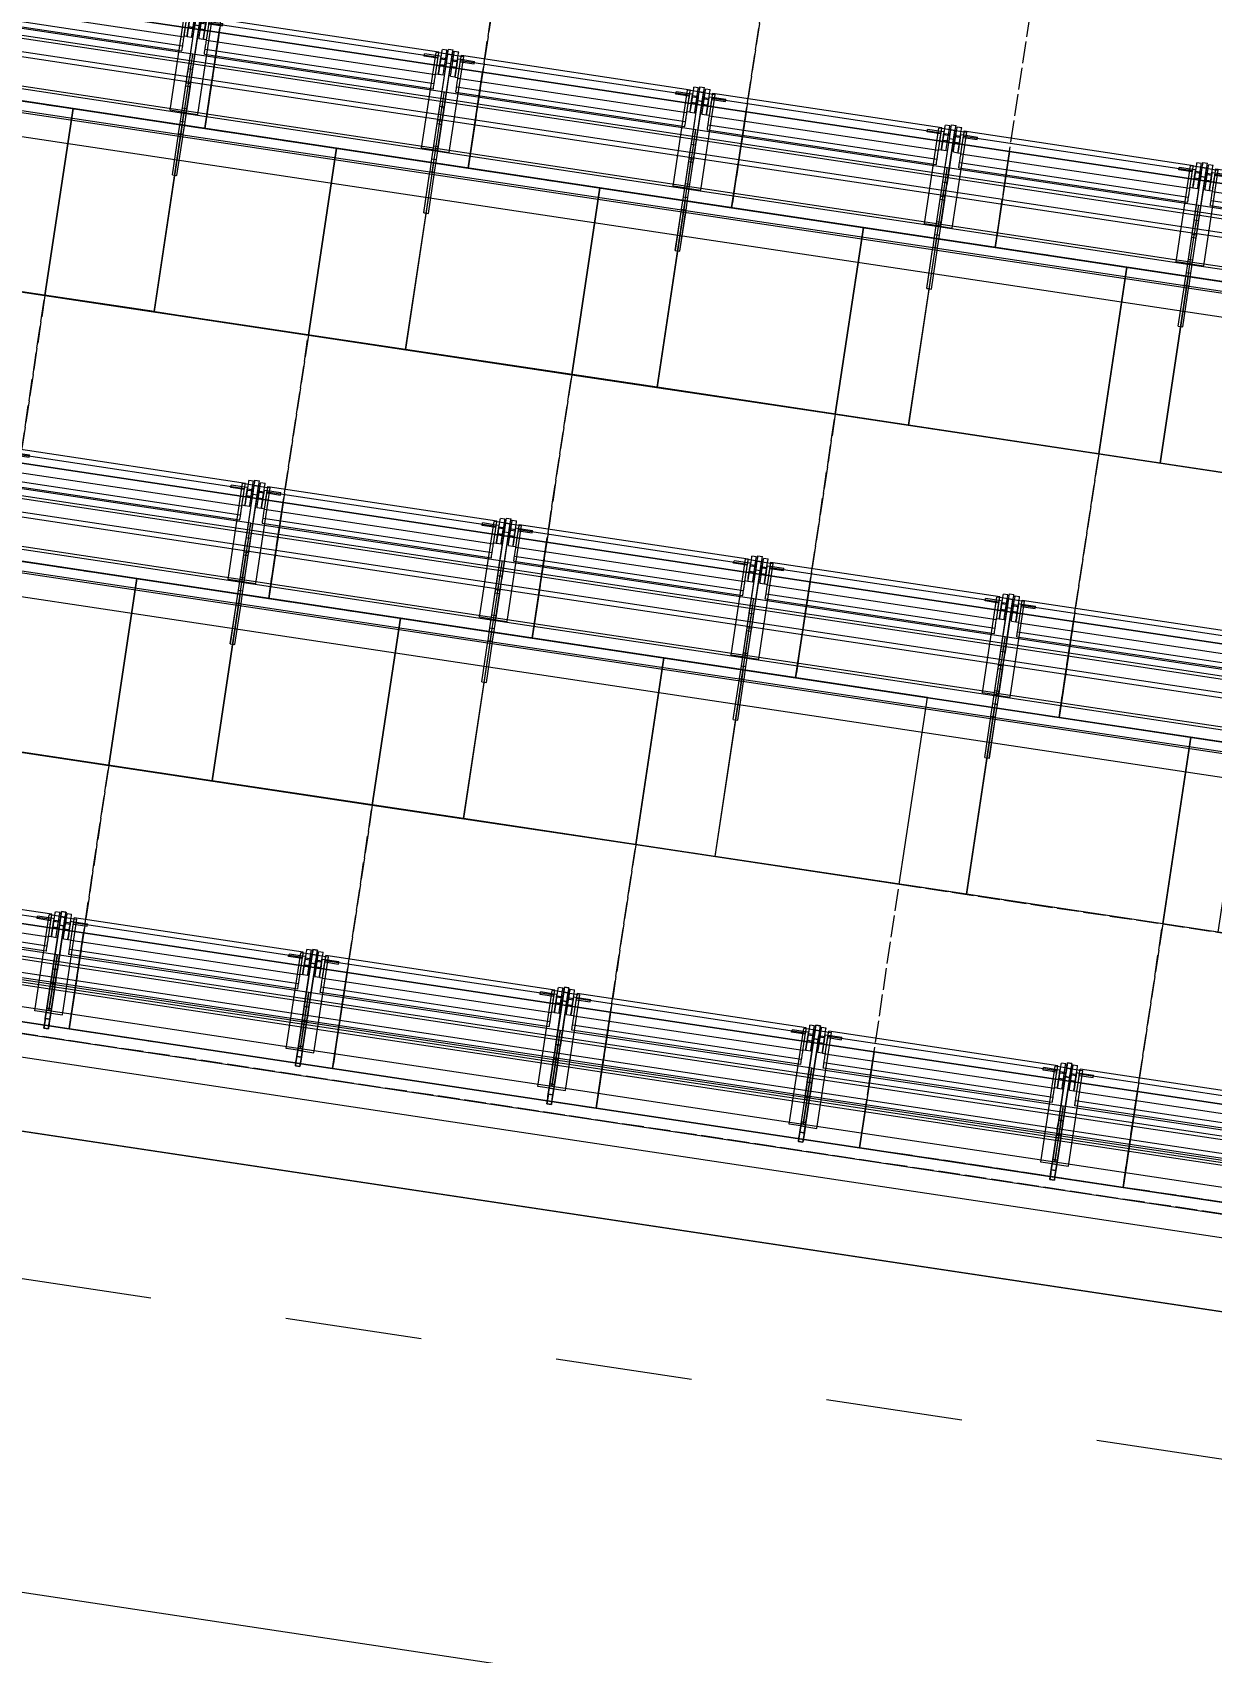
# Model space of a CAD drawing. Header units: millimetres. Extents: x -50172 to 74273, y -80883 to 11206.
# Drawn here: x -29037 to -26603, y -69801 to -66456 of the extents above; entities that cross this region are included whole.
import ezdxf
from ezdxf.enums import TextEntityAlignment as Align

# ---------------------------------------------------------------- set-up
doc = ezdxf.new("R2010")
doc.units = ezdxf.units.MM
doc.header["$MEASUREMENT"] = 0
for name, pattern in [('Dashed', [564.444447, 282.222223, -282.222223]), ('Double Dashed', [1093.611073, 529.166651, -211.666656, 141.111112, -211.666656]), ('Hidden Line', [55, 45, -10])]:
    doc.linetypes.add(name, pattern=pattern)
for name, color, linetype in [('A-20-M_Floor_Slab', 7, 'Continuous'), ('A-25-M_Wall_Ext', 7, 'Continuous'), ('New_A-05-M_Gross_Int_Plant', 7, 'Continuous'), ('New_A-15-MG_Structural_Grid_Phase_2', 7, 'Continuous'), ('New_A-20-M_Floor_Slab', 7, 'Continuous'), ('New_A-35-M_FFE_Fixed', 7, 'Continuous'), ('New_A-95-D_1_100', 7, 'Continuous')]:
    doc.layers.add(name, color=color, linetype=linetype)
for name, color, linetype, lineweight in [('A-20-M_Floor_Slab_Pen_No__89', 8, 'Continuous', 20), ('A-25-M_Wall_Ext_Pen_No__1', 7, 'Continuous', 13), ('New_A-20-M_Floor_Slab_Pen_No__89', 8, 'Continuous', 20), ('New_A-35-M_FFE_Fixed_Pen_No__1', 7, 'Continuous', 13), ('New_A-35-M_FFE_Fixed_Pen_No__101', 252, 'Continuous', 15), ('New_A-95-D_1_100_Pen_No__1', 7, 'Continuous', 13), ('New_A-95-P_Drawing_Pen_No__1', 7, 'Continuous', 13), ('New_ArchiCAD Zone Stamps_Pen_No__6', 7, 'Continuous', 35)]:
    doc.layers.add(name, color=color, linetype=linetype, lineweight=lineweight)
for name, color, linetype, lineweight, true_color in [('A-25-M_Wall_Ext_Pen_No__107', 7, 'Continuous', 15, 0xa6a6a6), ('New_A-05-M_Gross_Int_Plant_Pen_No__74', 7, 'Continuous', 20, 0x606060), ('New_A-15-MG_Structural_Grid_Phase_2_Pen_No__222', 7, 'Continuous', 13, 0x65af33)]:
    doc.layers.add(name, color=color, linetype=linetype, lineweight=lineweight, true_color=true_color)
doc.styles.add('GENERATED_STYLE_1', font='')
doc.styles.add('GENERATED_STYLE_3', font='')
doc.styles.add('GENERATED_STYLE_4', font='')
doc.styles.get('GENERATED_STYLE_1').set_extended_font_data('Arial', bold=True)
doc.styles.get('GENERATED_STYLE_3').set_extended_font_data('Arial')
doc.styles.get('GENERATED_STYLE_4').set_extended_font_data('Swis721 BT')
doc.dimstyles.new('GENERATED_STYLE__1', dxfattribs={"dimtxt": 300, "dimasz": 95, "dimexe": 0.18, "dimexo": 0, "dimgap": 0.09, "dimtad": 1, "dimdec": 0, "dimzin": 0, "dimdsep": 46, "dimtxsty": 'GENERATED_STYLE_3', "dimblk": 'ARROWHEAD_2', "dimblk1": 'ARROWHEAD_2', "dimblk2": 'ARROWHEAD_2', "dimcen": 0.09, "dimclrd": 7, "dimclre": 7, "dimclrt": 7, "dimadec": 0, "dimazin": 0, "dimtfac": 1, "dimtdec": 4, "dimtmove": 0, "dimatfit": 3, "dimfxl": 1, "dimtolj": 1, "dimtzin": 0, "dimarcsym": 0})
pattern_1 = [(60, (0, 0), (-43.30127, 25), []), (120, (0, 0), (43.30127, 25), [])]

# ---------------------------------------------------------------- blocks, each defined once
blk = doc.blocks.new('Slab_41_1', base_point=(-24826.3, -66307.8))
at = {"layer": 'New_A-20-M_Floor_Slab_Pen_No__89', "linetype": 'Continuous', "flags": 128}
blk.add_lwpolyline([(-24826.3, -66307.8), (-34448.9, -64859.5), (-34857.8, -65797.4), (-24711.5, -67324.5)], close=True, dxfattribs=at)
blk = doc.blocks.new('Slab_42_1', base_point=(-24717.1, -67274.8))
at = {"layer": 'New_A-20-M_Floor_Slab_Pen_No__89', "linetype": 'Continuous', "flags": 128}
blk.add_lwpolyline([(-24717.1, -67274.8), (-34837.8, -65751.5), (-35246.8, -66689.4), (-24602.4, -68291.5)], close=True, dxfattribs=at)
blk = doc.blocks.new('Slab_43_1', base_point=(-24608, -68241.9))
at = {"layer": 'New_A-20-M_Floor_Slab_Pen_No__89', "linetype": 'Continuous', "flags": 128}
blk.add_lwpolyline([(-24608, -68241.9), (-35226.8, -66643.6), (-35635.8, -67581.4), (-24493.2, -69258.6)], close=True, dxfattribs=at)
blk = doc.blocks.new('Slab_44_1', base_point=(-38219.5, -69632.2))
at = {"layer": 'New_A-20-M_Floor_Slab_Pen_No__89', "linetype": 'Continuous', "flags": 128}
blk.add_lwpolyline([(-23053, -69300.9), (-24297.8, -69441.4), (-35876.3, -67698.6), (-37136.7, -67149.1), (-38219.5, -69632.2, 0.013678), (-36789, -70219), (-36394.9, -69315), (-34514.2, -69598.2), (-34712.4, -70914.4, 0.018073), (-32732.3, -71416.3), (-32503.9, -69894.3), (-31250.1, -70086.4), (-31486.2, -71655.5, 0.008126), (-30577.9, -71793.7, 0.008974), (-29570.4, -71911.9), (-29338.9, -70374.7), (-28160.3, -70552.2), (-28379, -72004.6, 0.044167), (-23397.7, -71846.4, 0.044872)], format="xyb", dxfattribs=at)
blk = doc.blocks.new('VENTS__3_1', base_point=(-30958.5, -71277.4))
at = {"layer": 'New_A-05-M_Gross_Int_Plant_Pen_No__74', "linetype": 'Continuous'}
blk.add_arc((-26782.7, -43787.3), 28124.1, 246.43121, 336.44961, dxfattribs=at)
at = {"layer": 'New_ArchiCAD Zone Stamps_Pen_No__6'}
for tag, height, style, p in [('ROOM_NAME', 250, 'GENERATED_STYLE_1', (-31302.6, -70145.2)), ('zoneNameLine2', 250, 'GENERATED_STYLE_1', (-31491, -70577.3)), ('measuredAreaCode', 200, 'GENERATED_STYLE_3', (-31679.5, -70998)), ('DUMMY_649', 200, 'GENERATED_STYLE_3', (-31372.1, -71132.1)), ('DUMMY_650', 200, 'GENERATED_STYLE_3', (-30882.7, -71345.4)), ('DUMMY_651', 133.3, 'GENERATED_STYLE_3', (-30603.4, -71452))]:
    blk.add_attdef(tag, text='', height=height, rotation=336.4404, dxfattribs=dict(at, style=style)).set_placement(p, align=Align.TOP_LEFT)
blk = doc.blocks.new('Slab_76_1', base_point=(-3541.3, -53916.8))
at = {"layer": 'A-20-M_Floor_Slab_Pen_No__89', "linetype": 'Continuous', "flags": 128}
blk.add_lwpolyline([(-3541.3, -53916.8), (-3357.9, -53996.7), (-3848.1, -55120.9), (-11146.6, -64276.8), (-12154.4, -65020.9), (-23053, -69300.9), (-24297.8, -69441.4), (-35876.3, -67698.6), (-37000.4, -67208.5), (-36920.5, -67025.1), (-35820.5, -67504.8), (-24294.1, -69239.7), (-23101.6, -69105.1), (-12252, -64844.3), (-11286.6, -64131.5), (-4020.9, -55016.8)], close=True, dxfattribs=at)
blk = doc.blocks.new('Wall_156_1', base_point=(-38294.6, -69816.9))
at = {"layer": 'A-25-M_Wall_Ext_Pen_No__107', "linetype": 'Continuous', "lineweight": 0, "true_color": 0x535353}
for points in [[(-38161.1, -69523.8, 0.417286), (-920.9, -54882.6), (-922.8, -54881.8, -0.417285), (-38160.3, -69522)], [(-38224.1, -69662.2, 0.417299), (-781.4, -54943), (-783.3, -54942.2, -0.417299), (-38223.3, -69660.3)]]:
    blk.add_hatch(color=251, dxfattribs=at).paths.add_polyline_path(points)
at = {"layer": 'A-25-M_Wall_Ext_Pen_No__107', "linetype": 'Continuous'}
h = blk.add_hatch(dxfattribs=at)
h.set_pattern_fill('Plaster_0001', color=256, style=0, pattern_type=2)
h.set_pattern_definition([(201.458, (0, 0), (-63.3617, 161.19955), [0, -100]), (201.458, (-14.85, -98.89), (-63.3617, 161.19955), [0, -100])])
h.paths.add_polyline_path([(-38160.3, -69522, 0.417285), (-922.8, -54881.8), (-936.5, -54875.8, -0.417284), (-38154.1, -69508.4)])
h = blk.add_hatch(dxfattribs=at)
h.set_pattern_fill('Batt_Insulation_0001', color=256, style=0, pattern_type=2)
h.set_pattern_definition(pattern_1)
h.paths.add_polyline_path([(-38273, -69769.5, 0.41731), (-673.1, -54989.8), (-764.9, -54950.1, -0.417301), (-38231.6, -69678.5)])
h = blk.add_hatch(dxfattribs=at)
h.set_pattern_fill('Plywood_0001', color=256, style=0, pattern_type=2)
h.set_pattern_definition([(0, (0, 0), (0, 200), [])])
h.paths.add_polyline_path([(-38231.6, -69678.5, 0.417301), (-764.9, -54950.1), (-781.4, -54943, -0.417299), (-38224.1, -69662.2)])
blk.add_hatch(color=256, dxfattribs=at).paths.add_polyline_path([(-38294.6, -69816.9, 0.417314), (-625.4, -55010.5), (-650.2, -54999.7, -0.417312), (-38283.4, -69792.3)])
h = blk.add_hatch(dxfattribs=at)
h.set_pattern_fill('Batt_Insulation_0001', color=256, style=0, pattern_type=2)
h.set_pattern_definition(pattern_1)
h.paths.add_polyline_path([(-38283.4, -69792.3, 0.417312), (-650.2, -54999.7), (-673.1, -54989.8, -0.41731), (-38273, -69769.5)])
at = {"layer": 'A-25-M_Wall_Ext_Pen_No__1', "linetype": 'Continuous'}
for radius, start, end in [(28147.8, 246.16247, 336.76276), (28145.8, 246.16252, 336.76277), (28130.8, 246.16287, 336.76285), (28317.8, 246.15854, 336.76179), (28299.8, 246.15895, 336.76189), (28297.8, 246.159, 336.7619), (28442.8, 246.15567, 336.76108), (28417.8, 246.15624, 336.76122), (28469.8, 246.15506, 336.76093)]:
    blk.add_arc((-26785.3, -43777.2), radius, start, end, dxfattribs=at)
blk = doc.blocks.new('Standard grid marker_24')
at = {"layer": 'New_A-15-MG_Structural_Grid_Phase_2_Pen_No__222', "linetype": 'Double Dashed'}
blk.add_arc((0, 0), 27977.6, 0, 90.63597, dxfattribs=at)
at = {"layer": 'New_A-15-MG_Structural_Grid_Phase_2_Pen_No__222', "style": 'GENERATED_STYLE_4'}
blk.add_attdef('AC_MarkerText_1', text='', height=350, rotation=90.3066, dxfattribs=at).set_placement((-1326.2, 28008), align=Align.MIDDLE_CENTER)
blk = doc.blocks.new('Montpelier without surface')
at = {"layer": 'New_A-35-M_FFE_Fixed_Pen_No__1', "linetype": 'Continuous'}
for p, q in [((0.8, 534.5), (0, 534.5)), ((0, 525), (0, 534.5)), ((0, 525), (0.8, 525)), ((2.4, 534.5), (0.8, 534.5)), ((0.8, 525), (2.4, 525)), ((4.9, 534.5), (2.4, 534.5)), ((2.4, 525), (4.9, 525)), ((8, 534.5), (4.9, 534.5)), ((4.9, 525), (8, 525)), ((11.7, 534.5), (8, 534.5)), ((8, 525), (11.7, 525)), ((15.7, 534.5), (11.7, 534.5)), ((11.7, 525), (15.7, 525)), ((19.9, 534.5), (15.7, 534.5)), ((15.7, 525), (19.9, 525)), ((37.3, 534.5), (19.9, 534.5)), ((19.9, 525), (19.9, 534.5)), ((19.9, 525), (37.3, 525)), ((32.8, 534), (232.8, 534)), ((32.8, 534), (32.8, 500.6)), ((41.5, 534.5), (37.3, 534.5)), ((37.3, 534.5), (37.3, 525)), ((37.3, 529.7), (37.3, 4.8)), ((37.3, 529.7), (37.3, 529.7)), ((37.3, 529.7), (81.9, 529.7)), ((37.3, 529.7), (37.3, 4.8)), ((37.3, 525), (41.5, 525)), ((87.7, 534.5), (41.5, 534.5)), ((41.5, 525), (41.5, 534.5)), ((41.5, 525), (87.7, 525)), ((81.9, 529.7), (81.9, 4.8)), ((81.9, 529.7), (82.9, 529.7)), ((82.9, 529.7), (83.9, 529.7)), ((83.9, 529.7), (84.9, 529.7)), ((84.9, 529.7), (85.7, 529.7)), ((85.7, 529.7), (86.5, 529.7)), ((86.5, 529.7), (87.1, 529.7)), ((87.1, 529.7), (87.5, 529.7)), ((87.5, 529.7), (87.8, 529.7)), ((94.2, 534.5), (87.7, 534.5)), ((87.7, 525), (87.7, 534.5)), ((87.7, 525), (94.2, 525)), ((87.8, 529.7), (87.8, 4.8)), ((87.8, 529.7), (87.8, 4.8)), ((87.8, 529.7), (92.6, 529.7)), ((87.8, 529.7), (87.8, 529.7)), ((92.6, 529.7), (92.6, 4.8)), ((92.6, 529.7), (92.7, 529.7)), ((92.7, 529.7), (96.5, 529.7)), ((92.7, 529.7), (92.7, 4.8)), ((95.4, 534.5), (94.2, 534.5)), ((94.2, 525), (94.2, 534.5)), ((94.2, 525), (95.4, 525)), ((97.5, 534.5), (95.4, 534.5)), ((95.4, 525), (97.5, 525)), ((96.5, 529.7), (99, 529.7)), ((96.5, 529.7), (96.5, 4.8)), ((100.5, 534.5), (97.5, 534.5)), ((97.5, 525), (100.5, 525)), ((99, 529.7), (102.2, 529.7)), ((104.2, 534.5), (100.5, 534.5)), ((100.5, 525), (104.2, 525)), ((102.2, 529.7), (106, 529.7)), ((108.5, 534.5), (104.2, 534.5)), ((104.2, 525), (108.5, 525)), ((106, 529.7), (110.4, 529.7)), ((113.4, 534.5), (108.5, 534.5)), ((108.5, 525), (113.4, 525)), ((110.4, 529.7), (115.5, 529.7)), ((118.5, 534.5), (113.4, 534.5)), ((113.4, 525), (118.5, 525)), ((115.5, 529.7), (121.1, 529.7)), ((123.9, 534.5), (118.5, 534.5)), ((118.5, 525), (123.9, 525)), ((121.1, 529.7), (127.4, 529.7)), ((214.7, 534.5), (123.9, 534.5)), ((123.9, 525), (123.9, 534.5)), ((123.9, 525), (214.7, 525)), ((127.4, 529.7), (134.3, 529.7)), ((134.3, 529.7), (141.6, 529.7)), ((134.3, 529.7), (134.3, 4.8)), ((141.6, 529.7), (147.3, 529.7)), ((147.3, 529.7), (151.4, 529.7)), ((151.4, 529.7), (153.8, 529.7)), ((153.8, 529.7), (154.5, 529.7)), ((154.5, 529.7), (154.5, 4.8)), ((157.9, 28.2), (157.9, 506.3)), ((157.9, 506.3), (158.6, 506.3)), ((158.6, 506.3), (159.9, 506.3)), ((159.9, 506.3), (162.1, 506.3)), ((162.1, 506.3), (165, 506.3)), ((165, 506.3), (168.6, 506.3)), ((168.6, 506.3), (169.6, 506.3)), ((168.6, 28.2), (168.6, 506.3)), ((169.6, 506.3), (171.1, 506.3)), ((171.1, 506.3), (173.1, 506.3)), ((173.1, 506.3), (175.6, 506.3)), ((175.6, 506.3), (178.3, 506.3)), ((178.3, 506.3), (181.2, 506.3)), ((181.2, 506.3), (184.3, 506.3)), ((184.3, 506.3), (187.2, 506.3)), ((187.2, 506.3), (223.8, 506.3)), ((187.2, 28.2), (187.2, 506.3)), ((188.4, 522.1), (190.4, 522.1)), ((188.4, 522.1), (188.4, 512.8)), ((188.4, 512.8), (190.4, 512.8)), ((188.4, 512.1), (189.3, 512.1)), ((188.4, 512.1), (188.4, 506.3)), ((188.4, 506.3), (189.3, 506.3)), ((189.3, 512.1), (191.7, 512.1)), ((189.3, 506.3), (191.7, 506.3)), ((190.4, 522.1), (196.1, 522.1)), ((190.4, 512.8), (196.1, 512.8)), ((191.7, 512.1), (195.7, 512.1)), ((191.7, 506.3), (195.7, 506.3)), ((195.7, 512.1), (200.8, 512.1)), ((195.7, 506.3), (200.8, 506.3)), ((196.1, 522.1), (204.7, 522.1)), ((196.1, 512.8), (204.7, 512.8)), ((200.8, 512.1), (206.9, 512.1)), ((200.8, 506.3), (206.9, 506.3)), ((204.7, 522.1), (214.7, 522.1)), ((204.7, 512.8), (214.7, 512.8)), ((206.5, 525.3), (207, 525.3)), ((206.5, 525.3), (206.5, 512.8)), ((206.5, 512.8), (207, 512.8)), ((206.9, 512.1), (213.4, 512.1)), ((206.9, 506.3), (213.4, 506.3)), ((207, 525.3), (208.6, 525.3)), ((207, 512.8), (208.6, 512.8)), ((208.6, 525.3), (210.8, 525.3)), ((208.6, 512.8), (210.8, 512.8)), ((209, 525.3), (209.5, 525.3)), ((209, 525.3), (209, 512.8)), ((209, 512.8), (209.5, 512.8)), ((209.5, 525.3), (211, 525.3)), ((209.5, 512.8), (211, 512.8)), ((210.8, 525.3), (213.5, 525.3)), ((210.8, 512.8), (213.5, 512.8)), ((211, 525.3), (213.3, 525.3)), ((211, 512.8), (213.3, 512.8)), ((213.3, 525.3), (216, 525.3)), ((213.3, 512.8), (216, 512.8)), ((213.4, 512.1), (220.1, 512.1)), ((213.4, 506.3), (220.1, 506.3)), ((213.5, 525.3), (216.2, 525.3)), ((213.5, 512.8), (216.2, 512.8)), ((224.9, 534.5), (214.7, 534.5)), ((214.7, 525), (214.7, 534.5)), ((214.7, 525), (224.9, 525)), ((214.7, 522.1), (224.8, 522.1)), ((214.7, 512.8), (224.8, 512.8)), ((216, 525.3), (218.6, 525.3)), ((216, 512.8), (218.6, 512.8)), ((216.2, 525.3), (218.5, 525.3)), ((216.2, 512.8), (218.5, 512.8)), ((218.5, 525.3), (220, 525.3)), ((218.5, 512.8), (220, 512.8)), ((218.6, 525.3), (220.9, 525.3)), ((218.6, 512.8), (220.9, 512.8)), ((220, 525.3), (220.5, 525.3)), ((220, 512.8), (220.5, 512.8)), ((220.1, 512.1), (226.4, 512.1)), ((220.1, 506.3), (226.4, 506.3)), ((220.5, 525.3), (220.5, 512.8)), ((220.9, 525.3), (222.4, 525.3)), ((220.9, 512.8), (222.4, 512.8)), ((221.4, 506.3), (221.4, 477.7)), ((221.4, 506.3), (226.4, 506.3)), ((222.4, 525.3), (223, 525.3)), ((222.4, 512.8), (223, 512.8)), ((223, 525.3), (223, 512.8)), ((223.8, 506.3), (226.4, 506.3)), ((223.8, 28.2), (223.8, 506.3)), ((224.8, 522.1), (233.4, 522.1)), ((224.8, 512.8), (233.4, 512.8)), ((233.8, 534.5), (224.9, 534.5)), ((224.9, 525), (233.8, 525)), ((226.4, 512.1), (226.4, 506.3)), ((226.4, 506.3), (226.4, 477.7)), ((226.4, 506.3), (228.7, 506.3)), ((228.7, 506.3), (230.7, 506.3)), ((230.7, 506.3), (232.4, 506.3)), ((232.4, 506.3), (233.6, 506.3)), ((232.8, 534), (232.8, 500.6)), ((233.4, 522.1), (239.1, 522.1)), ((233.4, 512.8), (239.1, 512.8)), ((233.6, 506.3), (234.4, 506.3)), ((240.3, 534.5), (233.8, 534.5)), ((233.8, 525), (240.3, 525)), ((234.4, 506.3), (234.8, 506.3)), ((234.8, 28.2), (234.8, 506.3)), ((239.1, 522.1), (241.1, 522.1)), ((239.1, 512.8), (241.1, 512.8)), ((243.5, 534.5), (240.3, 534.5)), ((240.3, 525), (243.5, 525)), ((241.1, 522.1), (241.1, 512.8)), ((243.5, 525), (243.5, 534.5)), ((32.8, 500.6), (232.8, 500.6)), ((221.4, 477.7), (226.4, 477.7)), ((221.4, 28.2), (221.4, 56.8)), ((221.4, 56.8), (226.4, 56.8)), ((226.4, 28.2), (226.4, 56.8)), ((0, 9.5), (0, 0)), ((0, 9.5), (0.8, 9.5)), ((0.8, 9.5), (2.4, 9.5)), ((2.4, 9.5), (4.9, 9.5)), ((4.9, 9.5), (8, 9.5)), ((8, 9.5), (11.7, 9.5)), ((11.7, 9.5), (15.7, 9.5)), ((15.7, 9.5), (19.9, 9.5)), ((19.9, 9.5), (37.3, 9.5)), ((19.9, 9.5), (19.9, 0)), ((32.8, 0), (32.8, 33.4)), ((32.8, 33.4), (232.8, 33.4)), ((37.3, 9.5), (41.5, 9.5)), ((37.3, 0), (37.3, 9.5)), ((81.9, 4.8), (37.3, 4.8)), ((37.3, 4.8), (37.3, 4.8)), ((41.5, 9.5), (41.5, 0)), ((41.5, 9.5), (87.7, 9.5)), ((82.9, 4.8), (81.9, 4.8)), ((83.9, 4.8), (82.9, 4.8)), ((84.9, 4.8), (83.9, 4.8)), ((85.7, 4.8), (84.9, 4.8)), ((86.5, 4.8), (85.7, 4.8)), ((87.1, 4.8), (86.5, 4.8)), ((87.5, 4.8), (87.1, 4.8)), ((87.8, 4.8), (87.5, 4.8)), ((87.7, 9.5), (94.2, 9.5)), ((87.7, 9.5), (87.7, 0)), ((92.6, 4.8), (87.8, 4.8)), ((87.8, 4.8), (87.8, 4.8)), ((92.7, 4.8), (92.6, 4.8)), ((96.5, 4.8), (92.7, 4.8)), ((94.2, 9.5), (95.4, 9.5)), ((94.2, 9.5), (94.2, 0)), ((95.4, 9.5), (97.5, 9.5)), ((99, 4.8), (96.5, 4.8)), ((97.5, 9.5), (100.5, 9.5)), ((102.2, 4.8), (99, 4.8)), ((100.5, 9.5), (104.2, 9.5)), ((106, 4.8), (102.2, 4.8)), ((104.2, 9.5), (108.5, 9.5)), ((110.4, 4.8), (106, 4.8)), ((108.5, 9.5), (113.4, 9.5)), ((115.5, 4.8), (110.4, 4.8)), ((113.4, 9.5), (118.5, 9.5)), ((121.1, 4.8), (115.5, 4.8)), ((118.5, 9.5), (123.9, 9.5)), ((127.4, 4.8), (121.1, 4.8)), ((123.9, 9.5), (214.7, 9.5)), ((123.9, 9.5), (123.9, 0)), ((134.3, 4.8), (127.4, 4.8)), ((141.6, 4.8), (134.3, 4.8)), ((147.3, 4.8), (141.6, 4.8)), ((151.4, 4.8), (147.3, 4.8)), ((153.8, 4.8), (151.4, 4.8)), ((154.5, 4.8), (153.8, 4.8)), ((157.9, 28.2), (158.6, 28.2)), ((158.6, 28.2), (159.9, 28.2)), ((159.9, 28.2), (162.1, 28.2)), ((162.1, 28.2), (165, 28.2)), ((165, 28.2), (168.6, 28.2)), ((168.6, 28.2), (169.6, 28.2)), ((169.6, 28.2), (171.1, 28.2)), ((171.1, 28.2), (173.1, 28.2)), ((173.1, 28.2), (175.6, 28.2)), ((175.6, 28.2), (178.3, 28.2)), ((178.3, 28.2), (181.2, 28.2)), ((181.2, 28.2), (184.3, 28.2)), ((184.3, 28.2), (187.2, 28.2)), ((187.2, 28.2), (223.8, 28.2)), ((188.4, 22.4), (188.4, 28.2)), ((188.4, 28.2), (189.3, 28.2)), ((188.4, 22.4), (189.3, 22.4)), ((188.4, 21.7), (190.4, 21.7)), ((188.4, 12.4), (188.4, 21.7)), ((188.4, 12.4), (190.4, 12.4)), ((189.3, 28.2), (191.7, 28.2)), ((189.3, 22.4), (191.7, 22.4)), ((190.4, 21.7), (196.1, 21.7)), ((190.4, 12.4), (196.1, 12.4)), ((191.7, 28.2), (195.7, 28.2)), ((191.7, 22.4), (195.7, 22.4)), ((195.7, 28.2), (200.8, 28.2)), ((195.7, 22.4), (200.8, 22.4)), ((196.1, 21.7), (204.7, 21.7)), ((196.1, 12.4), (204.7, 12.4)), ((200.8, 28.2), (206.9, 28.2)), ((200.8, 22.4), (206.9, 22.4)), ((204.7, 21.7), (214.7, 21.7)), ((204.7, 12.4), (214.7, 12.4)), ((206.5, 9.2), (206.5, 21.7)), ((206.5, 21.7), (207, 21.7)), ((206.5, 9.2), (207, 9.2)), ((206.9, 28.2), (213.4, 28.2)), ((206.9, 22.4), (213.4, 22.4)), ((207, 21.7), (208.6, 21.7)), ((207, 9.2), (208.6, 9.2)), ((208.6, 21.7), (210.8, 21.7)), ((208.6, 9.2), (210.8, 9.2)), ((209, 9.2), (209, 21.7)), ((209, 21.7), (209.5, 21.7)), ((209, 9.2), (209.5, 9.2)), ((209.5, 21.7), (211, 21.7)), ((209.5, 9.2), (211, 9.2)), ((210.8, 21.7), (213.5, 21.7)), ((210.8, 9.2), (213.5, 9.2)), ((211, 21.7), (213.3, 21.7)), ((211, 9.2), (213.3, 9.2)), ((213.3, 21.7), (216, 21.7)), ((213.3, 9.2), (216, 9.2)), ((213.4, 28.2), (220.1, 28.2)), ((213.4, 22.4), (220.1, 22.4)), ((213.5, 21.7), (216.2, 21.7)), ((213.5, 9.2), (216.2, 9.2)), ((214.7, 21.7), (224.8, 21.7)), ((214.7, 12.4), (224.8, 12.4)), ((214.7, 9.5), (224.9, 9.5)), ((214.7, 9.5), (214.7, 0)), ((216, 21.7), (218.6, 21.7)), ((216, 9.2), (218.6, 9.2)), ((216.2, 21.7), (218.5, 21.7)), ((216.2, 9.2), (218.5, 9.2)), ((218.5, 21.7), (220, 21.7)), ((218.5, 9.2), (220, 9.2)), ((218.6, 21.7), (220.9, 21.7)), ((218.6, 9.2), (220.9, 9.2)), ((220, 21.7), (220.5, 21.7)), ((220, 9.2), (220.5, 9.2)), ((220.1, 28.2), (226.4, 28.2)), ((220.1, 22.4), (226.4, 22.4)), ((220.5, 9.2), (220.5, 21.7)), ((220.9, 21.7), (222.4, 21.7)), ((220.9, 9.2), (222.4, 9.2)), ((221.4, 28.2), (226.4, 28.2)), ((222.4, 21.7), (223, 21.7)), ((222.4, 9.2), (223, 9.2)), ((223, 9.2), (223, 21.7)), ((223.8, 28.2), (226.4, 28.2)), ((224.8, 21.7), (233.4, 21.7)), ((224.8, 12.4), (233.4, 12.4)), ((224.9, 9.5), (233.8, 9.5)), ((226.4, 28.2), (228.7, 28.2)), ((226.4, 22.4), (226.4, 28.2)), ((228.7, 28.2), (230.7, 28.2)), ((230.7, 28.2), (232.4, 28.2)), ((232.4, 28.2), (233.6, 28.2)), ((232.8, 0), (232.8, 33.4)), ((233.4, 21.7), (239.1, 21.7)), ((233.4, 12.4), (239.1, 12.4)), ((233.6, 28.2), (234.4, 28.2)), ((233.8, 9.5), (240.3, 9.5)), ((234.4, 28.2), (234.8, 28.2)), ((239.1, 21.7), (241.1, 21.7)), ((239.1, 12.4), (241.1, 12.4)), ((240.3, 9.5), (243.5, 9.5)), ((241.1, 12.4), (241.1, 21.7)), ((243.5, 9.5), (243.5, 0)), ((0.8, 0), (0, 0)), ((2.4, 0), (0.8, 0)), ((4.9, 0), (2.4, 0)), ((8, 0), (4.9, 0)), ((11.7, 0), (8, 0)), ((15.7, 0), (11.7, 0)), ((19.9, 0), (15.7, 0)), ((37.3, 0), (19.9, 0)), ((32.8, 0), (232.8, 0)), ((41.5, 0), (37.3, 0)), ((87.7, 0), (41.5, 0)), ((94.2, 0), (87.7, 0)), ((95.4, 0), (94.2, 0)), ((97.5, 0), (95.4, 0)), ((100.5, 0), (97.5, 0)), ((104.2, 0), (100.5, 0)), ((108.5, 0), (104.2, 0)), ((113.4, 0), (108.5, 0)), ((118.5, 0), (113.4, 0)), ((123.9, 0), (118.5, 0)), ((214.7, 0), (123.9, 0)), ((224.9, 0), (214.7, 0)), ((233.8, 0), (224.9, 0)), ((240.3, 0), (233.8, 0)), ((243.5, 0), (240.3, 0))]:
    blk.add_line(p, q, dxfattribs=at)
blk = doc.blocks.new('Montpelier with surface_2')
at = {"layer": 'New_A-35-M_FFE_Fixed_Pen_No__1', "linetype": 'Continuous'}
for p, q in [((0, 529.7), (0, 4.8)), ((390, 529.7), (0, 529.7)), ((285, 534.5), (370, 534.5)), ((285, 525), (285, 534.5)), ((285, 525), (370, 525)), ((370, 534.5), (371, 534.5)), ((370, 525), (370, 534.5)), ((370, 4.8), (370, 529.7)), ((370, 529.7), (414.6, 529.7)), ((370, 525), (371, 525)), ((371, 534.5), (397.3, 534.5)), ((371, 525), (371, 534.5)), ((371, 525), (397.3, 525)), ((390, 4.8), (390, 529.7)), ((397.3, 525), (397.3, 534.5)), ((397.3, 534.5), (424.7, 534.5)), ((397.3, 525), (424.7, 525)), ((414.6, 529.7), (415.5, 529.7)), ((414.6, 4.8), (414.6, 529.7)), ((415.5, 529.7), (416.5, 529.7)), ((416, 534), (616, 534)), ((416, 534), (416, 500.6)), ((416.5, 529.7), (417.4, 529.7)), ((417.4, 529.7), (418.3, 529.7)), ((418.3, 529.7), (419, 529.7)), ((419, 529.7), (419.6, 529.7)), ((419.6, 529.7), (420, 529.7)), ((420, 529.7), (420.2, 529.7)), ((420.2, 4.8), (420.2, 529.7)), ((420.2, 529.7), (480, 529.7)), ((424.7, 525), (424.7, 534.5)), ((424.7, 534.5), (470.9, 534.5)), ((424.7, 525), (470.9, 525)), ((470.9, 534.5), (477.4, 534.5)), ((470.9, 525), (470.9, 534.5)), ((470.9, 525), (477.4, 525)), ((477.4, 534.5), (478.6, 534.5)), ((477.4, 525), (477.4, 534.5)), ((477.4, 525), (478.6, 525)), ((478.6, 534.5), (480.7, 534.5)), ((478.6, 525), (480.7, 525)), ((480, 529.7), (482.5, 529.7)), ((480, 4.8), (480, 529.7)), ((480.7, 534.5), (483.7, 534.5)), ((480.7, 525), (483.7, 525)), ((482.5, 529.7), (485.7, 529.7)), ((483.7, 534.5), (487.4, 534.5)), ((483.7, 525), (487.4, 525)), ((485.7, 529.7), (489.5, 529.7)), ((487.4, 534.5), (491.7, 534.5)), ((487.4, 525), (491.7, 525)), ((489.5, 529.7), (493.9, 529.7)), ((491.7, 534.5), (496.6, 534.5)), ((491.7, 525), (496.6, 525)), ((493.9, 529.7), (499, 529.7)), ((496.6, 534.5), (501.7, 534.5)), ((496.6, 525), (501.7, 525)), ((499, 529.7), (504.7, 529.7)), ((501.7, 534.5), (507.1, 534.5)), ((501.7, 525), (507.1, 525)), ((504.7, 529.7), (511, 529.7)), ((507.1, 534.5), (597.9, 534.5)), ((507.1, 525), (507.1, 534.5)), ((507.1, 525), (597.9, 525)), ((511, 529.7), (517.9, 529.7)), ((517.9, 529.7), (525.2, 529.7)), ((517.9, 4.8), (517.9, 529.7)), ((525.2, 529.7), (530.9, 529.7)), ((530.9, 529.7), (535, 529.7)), ((535, 529.7), (537.4, 529.7)), ((537.4, 529.7), (538.2, 529.7)), ((538.2, 4.8), (538.2, 529.7)), ((541.1, 28.2), (541.1, 506.3)), ((541.1, 506.3), (541.7, 506.3)), ((541.7, 506.3), (543.1, 506.3)), ((543.1, 506.3), (545.3, 506.3)), ((545.3, 506.3), (548.1, 506.3)), ((548.1, 506.3), (551.8, 506.3)), ((551.8, 506.3), (552.7, 506.3)), ((551.8, 28.2), (551.8, 506.3)), ((552.7, 506.3), (554.3, 506.3)), ((554.3, 506.3), (556.3, 506.3)), ((556.3, 506.3), (558.8, 506.3)), ((558.8, 506.3), (561.5, 506.3)), ((561.5, 506.3), (564.4, 506.3)), ((564.4, 506.3), (567.4, 506.3)), ((567.4, 506.3), (570.4, 506.3)), ((570.4, 506.3), (607, 506.3)), ((570.4, 28.2), (570.4, 506.3)), ((571.6, 522.1), (573.6, 522.1)), ((571.6, 522.1), (571.6, 512.8)), ((571.6, 512.8), (573.6, 512.8)), ((571.6, 512.1), (572.4, 512.1)), ((571.6, 512.1), (571.6, 506.3)), ((571.6, 506.3), (572.4, 506.3)), ((572.4, 512.1), (574.9, 512.1)), ((572.4, 506.3), (574.9, 506.3)), ((573.6, 522.1), (579.3, 522.1)), ((573.6, 512.8), (579.3, 512.8)), ((574.9, 512.1), (578.9, 512.1)), ((574.9, 506.3), (578.9, 506.3)), ((578.9, 512.1), (584, 512.1)), ((578.9, 506.3), (584, 506.3)), ((579.3, 522.1), (587.8, 522.1)), ((579.3, 512.8), (587.8, 512.8)), ((584, 512.1), (590.1, 512.1)), ((584, 506.3), (590.1, 506.3)), ((587.8, 522.1), (597.9, 522.1)), ((587.8, 512.8), (597.9, 512.8)), ((589.7, 525.3), (590.2, 525.3)), ((589.7, 525.3), (589.7, 512.8)), ((589.7, 512.8), (590.2, 512.8)), ((590.1, 512.1), (596.6, 512.1)), ((590.1, 506.3), (596.6, 506.3)), ((590.2, 525.3), (591.7, 525.3)), ((590.2, 512.8), (591.7, 512.8)), ((591.7, 525.3), (594, 525.3)), ((591.7, 512.8), (594, 512.8)), ((592.1, 525.3), (592.7, 525.3)), ((592.1, 525.3), (592.1, 512.8)), ((592.1, 512.8), (592.7, 512.8)), ((592.7, 525.3), (594.2, 525.3)), ((592.7, 512.8), (594.2, 512.8)), ((594, 525.3), (596.7, 525.3)), ((594, 512.8), (596.7, 512.8)), ((594.2, 525.3), (596.5, 525.3)), ((594.2, 512.8), (596.5, 512.8)), ((596.5, 525.3), (599.1, 525.3)), ((596.5, 512.8), (599.1, 512.8)), ((596.6, 512.1), (603.3, 512.1)), ((596.6, 506.3), (603.3, 506.3)), ((596.7, 525.3), (599.4, 525.3)), ((596.7, 512.8), (599.4, 512.8)), ((597.9, 534.5), (608.1, 534.5)), ((597.9, 525), (597.9, 534.5)), ((597.9, 525), (608.1, 525)), ((597.9, 522.1), (608, 522.1)), ((597.9, 512.8), (608, 512.8)), ((599.1, 525.3), (601.8, 525.3)), ((599.1, 512.8), (601.8, 512.8)), ((599.4, 525.3), (601.6, 525.3)), ((599.4, 512.8), (601.6, 512.8)), ((601.6, 525.3), (603.2, 525.3)), ((601.6, 512.8), (603.2, 512.8)), ((601.8, 525.3), (604.1, 525.3)), ((601.8, 512.8), (604.1, 512.8)), ((603.2, 525.3), (603.7, 525.3)), ((603.2, 512.8), (603.7, 512.8)), ((603.3, 512.1), (609.5, 512.1)), ((603.3, 506.3), (609.5, 506.3)), ((603.7, 525.3), (603.7, 512.8)), ((604.1, 525.3), (605.6, 525.3)), ((604.1, 512.8), (605.6, 512.8)), ((604.5, 506.3), (604.5, 477.7)), ((604.5, 506.3), (609.5, 506.3)), ((605.6, 525.3), (606.1, 525.3)), ((605.6, 512.8), (606.1, 512.8)), ((606.1, 525.3), (606.1, 512.8)), ((607, 506.3), (609.5, 506.3)), ((607, 28.2), (607, 506.3)), ((608, 522.1), (616.5, 522.1)), ((608, 512.8), (616.5, 512.8)), ((608.1, 534.5), (617, 534.5)), ((608.1, 525), (617, 525)), ((609.5, 512.1), (609.5, 506.3)), ((609.5, 506.3), (611.9, 506.3)), ((609.5, 506.3), (609.5, 477.7)), ((611.9, 506.3), (613.9, 506.3)), ((613.9, 506.3), (615.5, 506.3)), ((615.5, 506.3), (616.8, 506.3)), ((616, 534), (616, 500.6)), ((616.5, 522.1), (622.2, 522.1)), ((616.5, 512.8), (622.2, 512.8)), ((616.8, 506.3), (617.6, 506.3)), ((617, 534.5), (623.5, 534.5)), ((617, 525), (623.5, 525)), ((617.6, 506.3), (617.9, 506.3)), ((617.9, 28.2), (617.9, 506.3)), ((622.2, 522.1), (624.2, 522.1)), ((622.2, 512.8), (624.2, 512.8)), ((623.5, 534.5), (626.7, 534.5)), ((623.5, 525), (626.7, 525)), ((624.2, 522.1), (624.2, 512.8)), ((626.7, 525), (626.7, 534.5)), ((416, 500.6), (616, 500.6)), ((604.5, 477.7), (609.5, 477.7)), ((604.5, 28.2), (604.5, 56.8)), ((604.5, 56.8), (609.5, 56.8)), ((609.5, 28.2), (609.5, 56.8)), ((0, 4.8), (390, 4.8)), ((285, 9.5), (370, 9.5)), ((285, 0), (285, 9.5)), ((370, 9.5), (371, 9.5)), ((370, 0), (370, 9.5)), ((370, 4.8), (414.6, 4.8)), ((371, 9.5), (397.3, 9.5)), ((371, 0), (371, 9.5)), ((397.3, 9.5), (424.7, 9.5)), ((397.3, 0), (397.3, 9.5)), ((414.6, 4.8), (415.5, 4.8)), ((415.5, 4.8), (416.5, 4.8)), ((416, 0), (416, 33.4)), ((416, 33.4), (616, 33.4)), ((416.5, 4.8), (417.4, 4.8)), ((417.4, 4.8), (418.3, 4.8)), ((418.3, 4.8), (419, 4.8)), ((419, 4.8), (419.6, 4.8)), ((419.6, 4.8), (420, 4.8)), ((420, 4.8), (420.2, 4.8)), ((420.2, 4.8), (480, 4.8)), ((424.7, 9.5), (470.9, 9.5)), ((424.7, 0), (424.7, 9.5)), ((470.9, 9.5), (477.4, 9.5)), ((470.9, 0), (470.9, 9.5)), ((477.4, 9.5), (478.6, 9.5)), ((477.4, 0), (477.4, 9.5)), ((478.6, 9.5), (480.7, 9.5)), ((480, 4.8), (482.5, 4.8)), ((480.7, 9.5), (483.7, 9.5)), ((482.5, 4.8), (485.7, 4.8)), ((483.7, 9.5), (487.4, 9.5)), ((485.7, 4.8), (489.5, 4.8)), ((487.4, 9.5), (491.7, 9.5)), ((489.5, 4.8), (493.9, 4.8)), ((491.7, 9.5), (496.6, 9.5)), ((493.9, 4.8), (499, 4.8)), ((496.6, 9.5), (501.7, 9.5)), ((499, 4.8), (504.7, 4.8)), ((501.7, 9.5), (507.1, 9.5)), ((504.7, 4.8), (511, 4.8)), ((507.1, 9.5), (597.9, 9.5)), ((507.1, 0), (507.1, 9.5)), ((511, 4.8), (517.9, 4.8)), ((517.9, 4.8), (525.2, 4.8)), ((525.2, 4.8), (530.9, 4.8)), ((530.9, 4.8), (535, 4.8)), ((535, 4.8), (537.4, 4.8)), ((537.4, 4.8), (538.2, 4.8)), ((541.1, 28.2), (541.7, 28.2)), ((541.7, 28.2), (543.1, 28.2)), ((543.1, 28.2), (545.3, 28.2)), ((545.3, 28.2), (548.1, 28.2)), ((548.1, 28.2), (551.8, 28.2)), ((551.8, 28.2), (552.7, 28.2)), ((552.7, 28.2), (554.3, 28.2)), ((554.3, 28.2), (556.3, 28.2)), ((556.3, 28.2), (558.8, 28.2)), ((558.8, 28.2), (561.5, 28.2)), ((561.5, 28.2), (564.4, 28.2)), ((564.4, 28.2), (567.4, 28.2)), ((567.4, 28.2), (570.4, 28.2)), ((570.4, 28.2), (607, 28.2)), ((571.6, 22.4), (571.6, 28.2)), ((571.6, 28.2), (572.4, 28.2)), ((571.6, 22.4), (572.4, 22.4)), ((571.6, 21.7), (573.6, 21.7)), ((571.6, 12.4), (571.6, 21.7)), ((571.6, 12.4), (573.6, 12.4)), ((572.4, 28.2), (574.9, 28.2)), ((572.4, 22.4), (574.9, 22.4)), ((573.6, 21.7), (579.3, 21.7)), ((573.6, 12.4), (579.3, 12.4)), ((574.9, 28.2), (578.9, 28.2)), ((574.9, 22.4), (578.9, 22.4)), ((578.9, 28.2), (584, 28.2)), ((578.9, 22.4), (584, 22.4)), ((579.3, 21.7), (587.8, 21.7)), ((579.3, 12.4), (587.8, 12.4)), ((584, 28.2), (590.1, 28.2)), ((584, 22.4), (590.1, 22.4)), ((587.8, 21.7), (597.9, 21.7)), ((587.8, 12.4), (597.9, 12.4)), ((589.7, 9.2), (589.7, 21.7)), ((589.7, 21.7), (590.2, 21.7)), ((589.7, 9.2), (590.2, 9.2)), ((590.1, 28.2), (596.6, 28.2)), ((590.1, 22.4), (596.6, 22.4)), ((590.2, 21.7), (591.7, 21.7)), ((590.2, 9.2), (591.7, 9.2)), ((591.7, 21.7), (594, 21.7)), ((591.7, 9.2), (594, 9.2)), ((592.1, 9.2), (592.1, 21.7)), ((592.1, 21.7), (592.7, 21.7)), ((592.1, 9.2), (592.7, 9.2)), ((592.7, 21.7), (594.2, 21.7)), ((592.7, 9.2), (594.2, 9.2)), ((594, 21.7), (596.7, 21.7)), ((594, 9.2), (596.7, 9.2)), ((594.2, 21.7), (596.5, 21.7)), ((594.2, 9.2), (596.5, 9.2)), ((596.5, 21.7), (599.1, 21.7)), ((596.5, 9.2), (599.1, 9.2)), ((596.6, 28.2), (603.3, 28.2)), ((596.6, 22.4), (603.3, 22.4)), ((596.7, 21.7), (599.4, 21.7)), ((596.7, 9.2), (599.4, 9.2)), ((597.9, 21.7), (608, 21.7)), ((597.9, 12.4), (608, 12.4)), ((597.9, 9.5), (608.1, 9.5)), ((597.9, 0), (597.9, 9.5)), ((599.1, 21.7), (601.8, 21.7)), ((599.1, 9.2), (601.8, 9.2)), ((599.4, 21.7), (601.6, 21.7)), ((599.4, 9.2), (601.6, 9.2)), ((601.6, 21.7), (603.2, 21.7)), ((601.6, 9.2), (603.2, 9.2)), ((601.8, 21.7), (604.1, 21.7)), ((601.8, 9.2), (604.1, 9.2)), ((603.2, 21.7), (603.7, 21.7)), ((603.2, 9.2), (603.7, 9.2)), ((603.3, 28.2), (609.5, 28.2)), ((603.3, 22.4), (609.5, 22.4)), ((603.7, 9.2), (603.7, 21.7)), ((604.1, 21.7), (605.6, 21.7)), ((604.1, 9.2), (605.6, 9.2)), ((604.5, 28.2), (609.5, 28.2)), ((605.6, 21.7), (606.1, 21.7)), ((605.6, 9.2), (606.1, 9.2)), ((606.1, 9.2), (606.1, 21.7)), ((607, 28.2), (609.5, 28.2)), ((608, 21.7), (616.5, 21.7)), ((608, 12.4), (616.5, 12.4)), ((608.1, 9.5), (617, 9.5)), ((609.5, 22.4), (609.5, 28.2)), ((609.5, 28.2), (611.9, 28.2)), ((611.9, 28.2), (613.9, 28.2)), ((613.9, 28.2), (615.5, 28.2)), ((615.5, 28.2), (616.8, 28.2)), ((616, 0), (616, 33.4)), ((616.5, 21.7), (622.2, 21.7)), ((616.5, 12.4), (622.2, 12.4)), ((616.8, 28.2), (617.6, 28.2)), ((617, 9.5), (623.5, 9.5)), ((617.6, 28.2), (617.9, 28.2)), ((622.2, 21.7), (624.2, 21.7)), ((622.2, 12.4), (624.2, 12.4)), ((623.5, 9.5), (626.7, 9.5)), ((624.2, 12.4), (624.2, 21.7)), ((626.7, 0), (626.7, 9.5)), ((285, 0), (370, 0)), ((370, 0), (371, 0)), ((371, 0), (397.3, 0)), ((397.3, 0), (424.7, 0)), ((416, 0), (616, 0)), ((424.7, 0), (470.9, 0)), ((470.9, 0), (477.4, 0)), ((477.4, 0), (478.6, 0)), ((478.6, 0), (480.7, 0)), ((480.7, 0), (483.7, 0)), ((483.7, 0), (487.4, 0)), ((487.4, 0), (491.7, 0)), ((491.7, 0), (496.6, 0)), ((496.6, 0), (501.7, 0)), ((501.7, 0), (507.1, 0)), ((507.1, 0), (597.9, 0)), ((597.9, 0), (608.1, 0)), ((608.1, 0), (617, 0)), ((617, 0), (623.5, 0)), ((623.5, 0), (626.7, 0))]:
    blk.add_line(p, q, dxfattribs=at)
blk = doc.blocks.new('*D961')
at = {"layer": 'New_A-95-D_1_100_Pen_No__1', "linetype": 'Continuous'}
for p, q in [((-36259.8, -69158.2), (-36162.6, -68512.3)), ((-36131.6, -68548.5), (-36221.6, -68661.4)), ((-36237, -68595.9), (-36176.6, -68605)), ((-36176.6, -68605), (-24277.7, -70395.9)), ((-24360.9, -70949.1), (-24263.7, -70303.2)), ((-24322.6, -70452.4), (-24232.7, -70339.5)), ((-24277.7, -70395.9), (-24217.2, -70405))]:
    blk.add_line(p, q, dxfattribs=at)
at = {"layer": 'New_A-95-D_1_100_Pen_No__1', "insert": (-30840.4, -69347.5), "char_height": 300, "attachment_point": 7, "rotation": 351.4404, "style": 'GENERATED_STYLE_3'}
blk.add_mtext('\\A1;{\\fArial|b0|i0|c0|p34;12,033}', dxfattribs=at)
blk = doc.blocks.new('ARROWHEAD_2')
at = {"color": 0, "linetype": 'Continuous', "lineweight": 0}
for p, q in [((-0.378, -0.655), (0.378, 0.655)), ((0, 0), (-1, 0))]:
    blk.add_line(p, q, dxfattribs=at)

msp = doc.modelspace()

# ---------------------------------------------------------------- linework, layer by layer
at = {"layer": 'New_A-35-M_FFE_Fixed_Pen_No__1', "linetype": 'Continuous', "flags": 128}
for points in [[(-28681.2, -66653.9), (-29225.1, -66572.1), (-29195.3, -66374.3), (-28651.5, -66456.1)], [(-28661.2, -66521), (-28651.5, -66456.1), (-29195.3, -66374.3), (-29205.1, -66439.1)], [(-28681.2, -66653.9), (-28666.3, -66555), (-29210.2, -66473.2), (-29225.1, -66572.1)], [(-28137.3, -66735.8), (-28681.2, -66653.9), (-28651.5, -66456.1), (-28107.6, -66538)], [(-28117.3, -66602.8), (-28107.6, -66538), (-28651.5, -66456.1), (-28661.2, -66521)], [(-28953.2, -66613), (-29497, -66531.1), (-29555.1, -66916.8), (-29011.2, -66998.6)], [(-27593.5, -66817.6), (-28137.3, -66735.8), (-28107.6, -66538), (-27563.7, -66619.9)], [(-27573.5, -66684.7), (-27563.7, -66619.9), (-28107.6, -66538), (-28117.3, -66602.8)], [(-28137.3, -66735.8), (-28122.5, -66636.9), (-28666.3, -66555), (-28681.2, -66653.9)], [(-28409.3, -66694.8), (-28953.2, -66613), (-29011.2, -66998.6), (-28467.3, -67080.5)], [(-27593.5, -66817.6), (-27578.6, -66718.8), (-28122.5, -66636.9), (-28137.3, -66735.8)], [(-27049.6, -66899.5), (-27593.5, -66817.6), (-27563.7, -66619.9), (-27019.8, -66701.7)], [(-27029.6, -66766.6), (-27019.8, -66701.7), (-27563.7, -66619.9), (-27573.5, -66684.7)], [(-27865.4, -66776.7), (-28409.3, -66694.8), (-28467.3, -67080.5), (-27923.5, -67162.4)], [(-27049.6, -66899.5), (-26505.7, -66981.4), (-26476, -66783.6), (-27019.8, -66701.7)], [(-27029.6, -66766.6), (-27019.8, -66701.7), (-26476, -66783.6), (-26485.7, -66848.4)], [(-27049.6, -66899.5), (-27034.7, -66800.6), (-27578.6, -66718.8), (-27593.5, -66817.6)], [(-27321.5, -66858.6), (-27865.4, -66776.7), (-27923.5, -67162.4), (-27379.6, -67244.2)], [(-27049.6, -66899.5), (-27034.7, -66800.6), (-26490.8, -66882.5), (-26505.7, -66981.4)], [(-26777.7, -66940.4), (-27321.5, -66858.6), (-27379.6, -67244.2), (-26835.7, -67326.1)], [(-26233.8, -67022.3), (-26777.7, -66940.4), (-26835.7, -67326.1), (-26291.8, -67407.9)], [(-28549.2, -67624.4), (-29093.1, -67542.5), (-29063.3, -67344.7), (-28519.4, -67426.6)], [(-28529.2, -67491.4), (-28519.4, -67426.6), (-29063.3, -67344.7), (-29073.1, -67409.6)], [(-28549.2, -67624.4), (-28534.3, -67525.5), (-29078.2, -67443.6), (-29093.1, -67542.5)], [(-28005.3, -67706.2), (-28549.2, -67624.4), (-28519.4, -67426.6), (-27975.5, -67508.5)], [(-27985.3, -67573.3), (-27975.5, -67508.5), (-28519.4, -67426.6), (-28529.2, -67491.4)], [(-28821.1, -67583.4), (-29365, -67501.6), (-29423, -67887.2), (-28879.2, -67969.1)], [(-27461.4, -67788.1), (-28005.3, -67706.2), (-27975.5, -67508.5), (-27431.7, -67590.3)], [(-27441.4, -67655.2), (-27431.7, -67590.3), (-27975.5, -67508.5), (-27985.3, -67573.3)], [(-28005.3, -67706.2), (-27990.4, -67607.4), (-28534.3, -67525.5), (-28549.2, -67624.4)], [(-28277.3, -67665.3), (-28821.1, -67583.4), (-28879.2, -67969.1), (-28335.3, -68051)], [(-27461.4, -67788.1), (-27446.6, -67689.2), (-27990.4, -67607.4), (-28005.3, -67706.2)], [(-26917.6, -67870), (-27461.4, -67788.1), (-27431.7, -67590.3), (-26887.8, -67672.2)], [(-26897.6, -67737), (-26887.8, -67672.2), (-27431.7, -67590.3), (-27441.4, -67655.2)], [(-27733.4, -67747.2), (-28277.3, -67665.3), (-28335.3, -68051), (-27791.4, -68132.8)], [(-26373.7, -67951.8), (-26917.6, -67870), (-26887.8, -67672.2), (-26343.9, -67754)], [(-26353.7, -67818.9), (-26343.9, -67754), (-26887.8, -67672.2), (-26897.6, -67737)], [(-26917.6, -67870), (-26902.7, -67771.1), (-27446.6, -67689.2), (-27461.4, -67788.1)], [(-27189.5, -67829), (-27733.4, -67747.2), (-27791.4, -68132.8), (-27247.6, -68214.7)], [(-26373.7, -67951.8), (-26358.8, -67852.9), (-26902.7, -67771.1), (-26917.6, -67870)], [(-27189.5, -67829), (-26645.6, -67910.9), (-26703.7, -68296.5), (-27247.6, -68214.7)], [(-26645.6, -67910.9), (-26101.8, -67992.8), (-26159.8, -68378.4), (-26703.7, -68296.5)], [(-28961, -68513), (-29504.9, -68431.1), (-29475.1, -68233.3), (-28931.3, -68315.2)], [(-28941, -68380), (-28931.3, -68315.2), (-29475.1, -68233.3), (-29484.9, -68298.2)], [(-28417.2, -68594.8), (-28961, -68513), (-28931.3, -68315.2), (-28387.4, -68397.1)], [(-28397.2, -68461.9), (-28387.4, -68397.1), (-28931.3, -68315.2), (-28941, -68380)], [(-28961, -68513), (-28946.2, -68414.1), (-29490, -68332.2), (-29504.9, -68431.1)], [(-28417.2, -68594.8), (-28402.3, -68496), (-28946.2, -68414.1), (-28961, -68513)], [(-27873.3, -68676.7), (-28417.2, -68594.8), (-28387.4, -68397.1), (-27843.5, -68478.9)], [(-27853.3, -68543.8), (-27843.5, -68478.9), (-28387.4, -68397.1), (-28397.2, -68461.9)], [(-27329.4, -68758.6), (-27873.3, -68676.7), (-27843.5, -68478.9), (-27299.6, -68560.8)], [(-27309.4, -68625.6), (-27299.6, -68560.8), (-27843.5, -68478.9), (-27853.3, -68543.8)], [(-27873.3, -68676.7), (-27858.4, -68577.8), (-28402.3, -68496), (-28417.2, -68594.8)], [(-27329.4, -68758.6), (-27314.5, -68659.7), (-27858.4, -68577.8), (-27873.3, -68676.7)], [(-27329.4, -68758.6), (-26785.5, -68840.4), (-26755.8, -68642.6), (-27299.6, -68560.8)], [(-27309.4, -68625.6), (-27299.6, -68560.8), (-26755.8, -68642.6), (-26765.5, -68707.5)], [(-26785.5, -68840.4), (-26241.7, -68922.3), (-26211.9, -68724.5), (-26755.8, -68642.6)], [(-26765.5, -68707.5), (-26755.8, -68642.6), (-26211.9, -68724.5), (-26221.7, -68789.3)], [(-27329.4, -68758.6), (-27314.5, -68659.7), (-26770.7, -68741.5), (-26785.5, -68840.4)], [(-26785.5, -68840.4), (-26770.7, -68741.5), (-26226.8, -68823.4), (-26241.7, -68922.3)]]:
    msp.add_lwpolyline(points, close=True, dxfattribs=at)
at = {"layer": 'New_A-35-M_FFE_Fixed_Pen_No__101', "linetype": 'Hidden Line', "flags": 128}
for points in [[(-28681.2, -66653.9), (-28599.4, -66110), (-29143.2, -66028.2), (-29225.1, -66572.1)], [(-28137.3, -66735.8), (-28055.5, -66191.9), (-28599.4, -66110), (-28681.2, -66653.9)], [(-27593.5, -66817.6), (-27511.6, -66273.8), (-28055.5, -66191.9), (-28137.3, -66735.8)], [(-27049.6, -66899.5), (-26967.7, -66355.6), (-27511.6, -66273.8), (-27593.5, -66817.6)], [(-27049.6, -66899.5), (-26967.7, -66355.6), (-26423.9, -66437.5), (-26505.7, -66981.4)], [(-29093.1, -67542.5), (-29011.2, -66998.6), (-29555.1, -66916.8), (-29636.9, -67460.7)], [(-28549.2, -67624.4), (-28467.3, -67080.5), (-29011.2, -66998.6), (-29093.1, -67542.5)], [(-28005.3, -67706.2), (-27923.5, -67162.4), (-28467.3, -67080.5), (-28549.2, -67624.4)], [(-27461.4, -67788.1), (-27379.6, -67244.2), (-27923.5, -67162.4), (-28005.3, -67706.2)], [(-26917.6, -67870), (-26835.7, -67326.1), (-27379.6, -67244.2), (-27461.4, -67788.1)], [(-26373.7, -67951.8), (-26291.8, -67407.9), (-26835.7, -67326.1), (-26917.6, -67870)], [(-28961, -68513), (-28879.2, -67969.1), (-29423, -67887.2), (-29504.9, -68431.1)], [(-28417.2, -68594.8), (-28335.3, -68051), (-28879.2, -67969.1), (-28961, -68513)], [(-27873.3, -68676.7), (-27791.4, -68132.8), (-28335.3, -68051), (-28417.2, -68594.8)], [(-27329.4, -68758.6), (-27247.6, -68214.7), (-27791.4, -68132.8), (-27873.3, -68676.7)], [(-27329.4, -68758.6), (-27247.6, -68214.7), (-26703.7, -68296.5), (-26785.5, -68840.4)], [(-26785.5, -68840.4), (-26703.7, -68296.5), (-26159.8, -68378.4), (-26241.7, -68922.3)]]:
    msp.add_lwpolyline(points, close=True, dxfattribs=at)
msp.add_lwpolyline([(-24294.1, -69239.7), (-35820.5, -67504.8)], dxfattribs=at)
at = {"layer": 'New_A-95-P_Drawing_Pen_No__1', "linetype": 'Dashed'}
msp.add_line((-35769.8, -68018.4), (-24440.7, -69723.6), dxfattribs=at)
at = {"layer": 'New_A-95-P_Drawing_Pen_No__1', "linetype": 'Continuous'}
msp.add_arc((-26783.5, -43782), 28261, 246.82787, 336.44041, dxfattribs=at)

# ---------------------------------------------------------------- block references
at = {"layer": 'A-20-M_Floor_Slab', "color": 8, "linetype": 'Continuous', "lineweight": 20}
msp.add_blockref('Slab_76_1', (-3541.3, -53916.8), dxfattribs=at)
at = {"layer": 'A-25-M_Wall_Ext', "color": 250, "lineweight": 50, "true_color": 0x2a2a2a}
msp.add_blockref('Wall_156_1', (-38294.6, -69816.9), dxfattribs=at)
at = {"layer": 'New_A-05-M_Gross_Int_Plant', "linetype": 'Continuous'}
msp.add_blockref('VENTS__3_1', (-30958.5, -71277.4), dxfattribs=at)
at = {"layer": 'New_A-15-MG_Structural_Grid_Phase_2', "color": 8, "linetype": 'Continuous', "lineweight": 15, "zscale": 1000, "rotation": 246.1337837427074}
msp.add_blockref('Standard grid marker_24', (-26783.5, -43781.2), dxfattribs=at)
at = {"layer": 'New_A-20-M_Floor_Slab', "color": 8, "linetype": 'Continuous', "lineweight": 20}
for name, p in [('Slab_44_1', (-38219.5, -69632.2)), ('Slab_41_1', (-24826.3, -66307.8)), ('Slab_42_1', (-24717.1, -67274.8)), ('Slab_43_1', (-24608, -68241.9))]:
    msp.add_blockref(name, p, dxfattribs=at)
at = {"layer": 'New_A-35-M_FFE_Fixed', "color": 251, "linetype": 'Continuous', "lineweight": 20, "true_color": 0x606060, "xscale": -1, "zscale": 1000, "rotation": 261.4404118616073}
for p in [(-29309.6, -66953.3), (-28790.5, -67031.5), (-28271.3, -67109.6), (-27752.2, -67187.7), (-27233, -67265.9), (-26713.9, -67344), (-29190, -67921.9), (-28670.8, -68000.1), (-28151.7, -68078.2), (-27632.5, -68156.3), (-27113.4, -68234.5)]:
    msp.add_blockref('Montpelier with surface_2', p, dxfattribs=at)
at = {"layer": 'New_A-35-M_FFE_Fixed', "color": 251, "linetype": 'Continuous', "lineweight": 20, "true_color": 0x606060, "zscale": 1000, "rotation": 81.44041186159994}
for p in [(-29003.9, -68513), (-28484.8, -68591.2), (-27965.6, -68669.3), (-27446.4, -68747.4), (-26927.3, -68825.6), (-26408.1, -68903.7)]:
    msp.add_blockref('Montpelier without surface', p, dxfattribs=at)

# ---------------------------------------------------------------- dimensions: what is measured, and where the dimension line sits
at = {"layer": 'New_A-95-D_1_100', "linetype": 'Continuous'}
dim = msp.add_linear_dim(base=(-24277.7, -70395.9), p1=(-36259.8, -69158.2), p2=(-24360.9, -70949.1), angle=351.4404, dimstyle='GENERATED_STYLE__1', dxfattribs=at)
dim.commit()
dim.dimension.update_dxf_attribs({"geometry": '*D961', "text_midpoint": (-30177.7, -69295.5), "dimtype": 160, "text_rotation": 351.4404})

doc.saveas('drawing.dxf')
